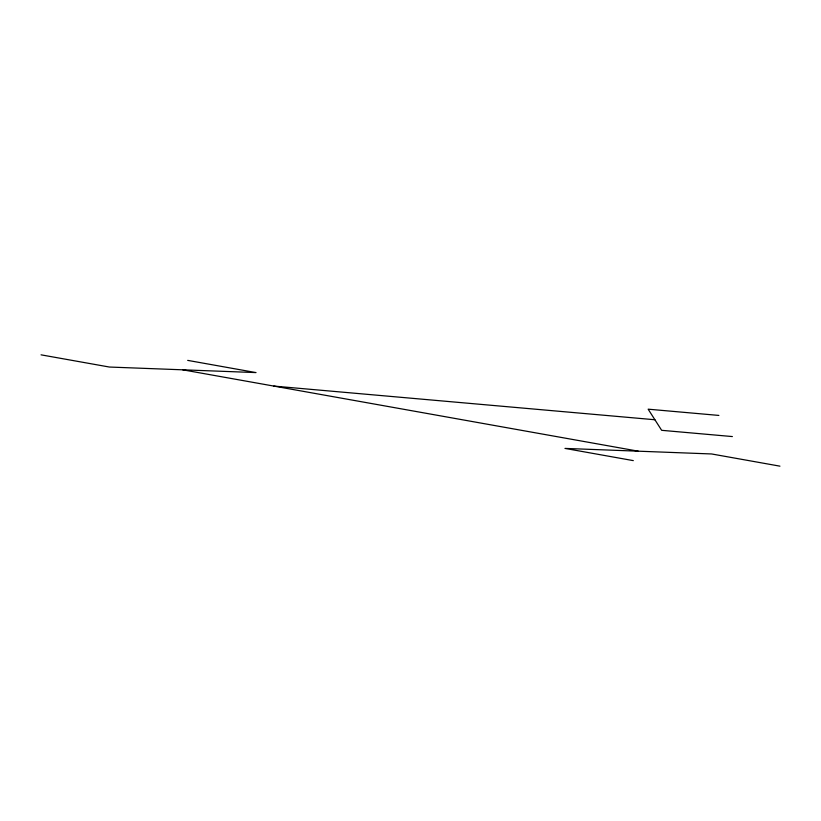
<?xml version="1.0" encoding="UTF-8"?>
<svg xmlns="http://www.w3.org/2000/svg" width="821" height="821" viewBox="0 0 821 821"><rect width="100%" height="100%" fill="white"/><g stroke="black" fill="none" stroke-linecap="round" stroke-linejoin="round"><path stroke-width="1.23" d="M718.868 415.426L648.149 409.176L661.654 430.317L732.373 436.567M273.824 386.086L654.901 419.747M187.691 360.378L256.029 372.59L109.388 367.038L41.05 354.836M779.95 466.164L711.612 453.962L564.971 448.41L633.309 460.622M182.714 369.809L638.286 451.191"/></g></svg>
